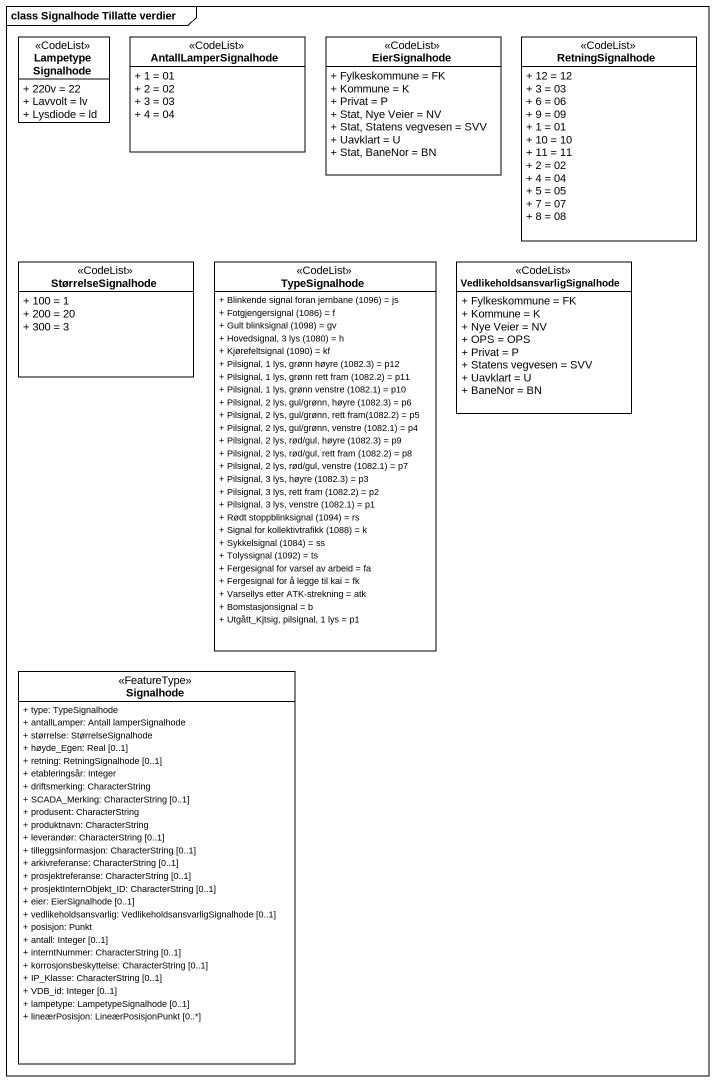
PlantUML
@startuml
mainframe class Signalhode Tillatte verdier
hide circle
hide empty members
skinparam classAttributeIconSize 0
class LampetypeSignalhode <<CodeList>> {
  + 220v = 22
  + Lavvolt = lv
  + Lysdiode = ld
}
class AntallLamperSignalhode <<CodeList>> {
  + 1 = 01
  + 2 = 02
  + 3 = 03
  + 4 = 04
}
class EierSignalhode <<CodeList>> {
  + Fylkeskommune = FK
  + Kommune = K
  + Privat = P
  + Stat, Nye Veier = NV
  + Stat, Statens vegvesen = SVV
  + Uavklart = U
  + Stat, BaneNor = BN
}
class RetningSignalhode <<CodeList>> {
  + 12 = 12
  + 3 = 03
  + 6 = 06
  + 9 = 09
  + 1 = 01
  + 10 = 10
  + 11 = 11
  + 2 = 02
  + 4 = 04
  + 5 = 05
  + 7 = 07
  + 8 = 08
}
class StørrelseSignalhode <<CodeList>> {
  + 100 = 1
  + 200 = 20
  + 300 = 3
}
class TypeSignalhode <<CodeList>> {
  {field} + Blinkende signal foran jernbane (1096) = js
  {field} + Fotgjengersignal (1086) = f
  {field} + Gult blinksignal (1098) = gv
  {field} + Hovedsignal, 3 lys (1080) = h
  {field} + Kjørefeltsignal (1090) = kf
  {field} + Pilsignal, 1 lys, grønn høyre (1082.3) = p12
  {field} + Pilsignal, 1 lys, grønn rett fram (1082.2) = p11
  {field} + Pilsignal, 1 lys, grønn venstre (1082.1) = p10
  {field} + Pilsignal, 2 lys, gul/grønn, høyre (1082.3) = p6
  {field} + Pilsignal, 2 lys, gul/grønn, rett fram(1082.2) = p5
  {field} + Pilsignal, 2 lys, gul/grønn, venstre (1082.1) = p4
  {field} + Pilsignal, 2 lys, rød/gul, høyre (1082.3) = p9
  {field} + Pilsignal, 2 lys, rød/gul, rett fram (1082.2) = p8
  {field} + Pilsignal, 2 lys, rød/gul, venstre (1082.1) = p7
  {field} + Pilsignal, 3 lys, høyre (1082.3) = p3
  {field} + Pilsignal, 3 lys, rett fram (1082.2) = p2
  {field} + Pilsignal, 3 lys, venstre (1082.1) = p1
  {field} + Rødt stoppblinksignal (1094) = rs
  {field} + Signal for kollektivtrafikk (1088) = k
  {field} + Sykkelsignal (1084) = ss
  {field} + Tolyssignal (1092) = ts
  + Fergesignal for varsel av arbeid = fa
  + Fergesignal for å legge til kai = fk
  + Varsellys etter ATK-strekning = atk
  + Bomstasjonsignal = b
  + Utgått_Kjtsig, pilsignal, 1 lys = p1
}
class "VedlikeholdsansvarligSignalhode" as VedlikeholdsansvarligSignalh <<CodeList>> {
  + Fylkeskommune = FK
  + Kommune = K
  + Nye Veier = NV
  + OPS = OPS
  + Privat = P
  + Statens vegvesen = SVV
  + Uavklart = U
  + BaneNor = BN
}
class Signalhode <<FeatureType>> {
  + type: TypeSignalhode
  + antallLamper: Antall lamperSignalhode
  + størrelse: StørrelseSignalhode
  + høyde_Egen: Real [0..1]
  + retning: RetningSignalhode [0..1]
  + etableringsår: Integer
  + driftsmerking: CharacterString
  + SCADA_Merking: CharacterString [0..1]
  + produsent: CharacterString
  + produktnavn: CharacterString
  + leverandør: CharacterString [0..1]
  + tilleggsinformasjon: CharacterString [0..1]
  + arkivreferanse: CharacterString [0..1]
  + prosjektreferanse: CharacterString [0..1]
  + prosjektInternObjekt_ID: CharacterString [0..1]
  + eier: EierSignalhode [0..1]
  + vedlikeholdsansvarlig: VedlikeholdsansvarligSignalhode [0..1]
  + posisjon: Punkt
  + antall: Integer [0..1]
  + interntNummer: CharacterString [0..1]
  + korrosjonsbeskyttelse: CharacterString [0..1]
  + IP_Klasse: CharacterString [0..1]
  + VDB_id: Integer [0..1]
  + lampetype: LampetypeSignalhode [0..1]
  + lineærPosisjon: LineærPosisjonPunkt [0..*]
}
@enduml
